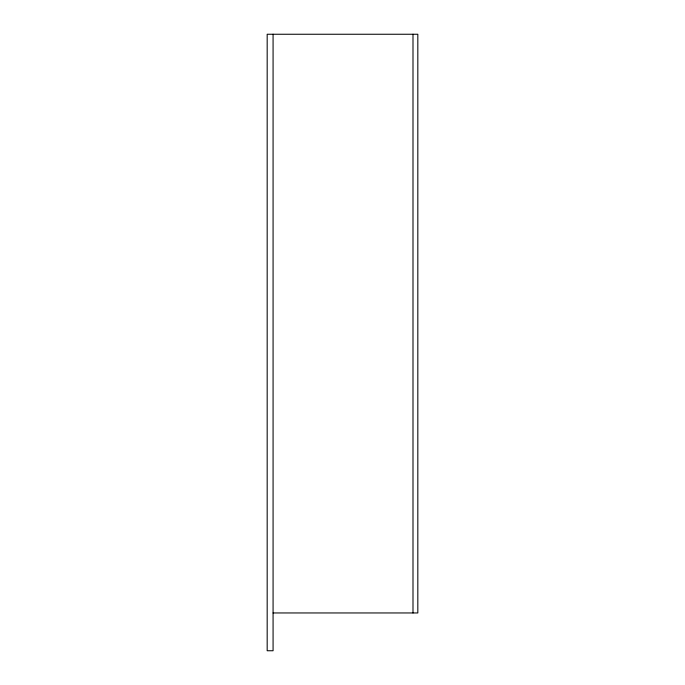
<?xml version="1.0" encoding="UTF-8"?>
<svg xmlns="http://www.w3.org/2000/svg" width="685" height="685" viewBox="0 0 685 685"><rect width="100%" height="100%" fill="white"/><g stroke="black" fill="none" stroke-linecap="round" stroke-linejoin="round"><path stroke-width="1.03" d="M273.075 612.955L417.824 612.955L417.824 34.25L267.176 34.25L267.176 650.75L273.075 650.75L273.075 34.25M412.995 34.25L412.995 612.955"/></g></svg>
